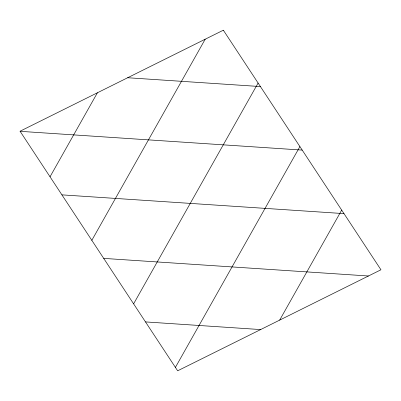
<?xml version="1.0" encoding="UTF-8"?>
<svg xmlns="http://www.w3.org/2000/svg" width="401" height="401" viewBox="0 0 401 401"><rect width="100%" height="100%" fill="white"/><g stroke="black" fill="none" stroke-linecap="round" stroke-linejoin="round"><path stroke-width="0.6" d="M50.03 176.796L97.398 92.786M91.824 240.324L205.207 39.213M133.613 303.853L258.104 83.042M175.407 367.381L299.898 146.571M279.667 320.108L341.687 210.099M127.683 77.739L260.424 86.566M20.12 131.327L302.219 150.094M61.914 194.856L344.008 213.623M103.704 258.384L368.439 275.998M145.498 321.913L260.625 329.572M223.342 30.2L20.05 131.222L177.658 370.8L380.95 269.778L223.342 30.2"/></g></svg>
